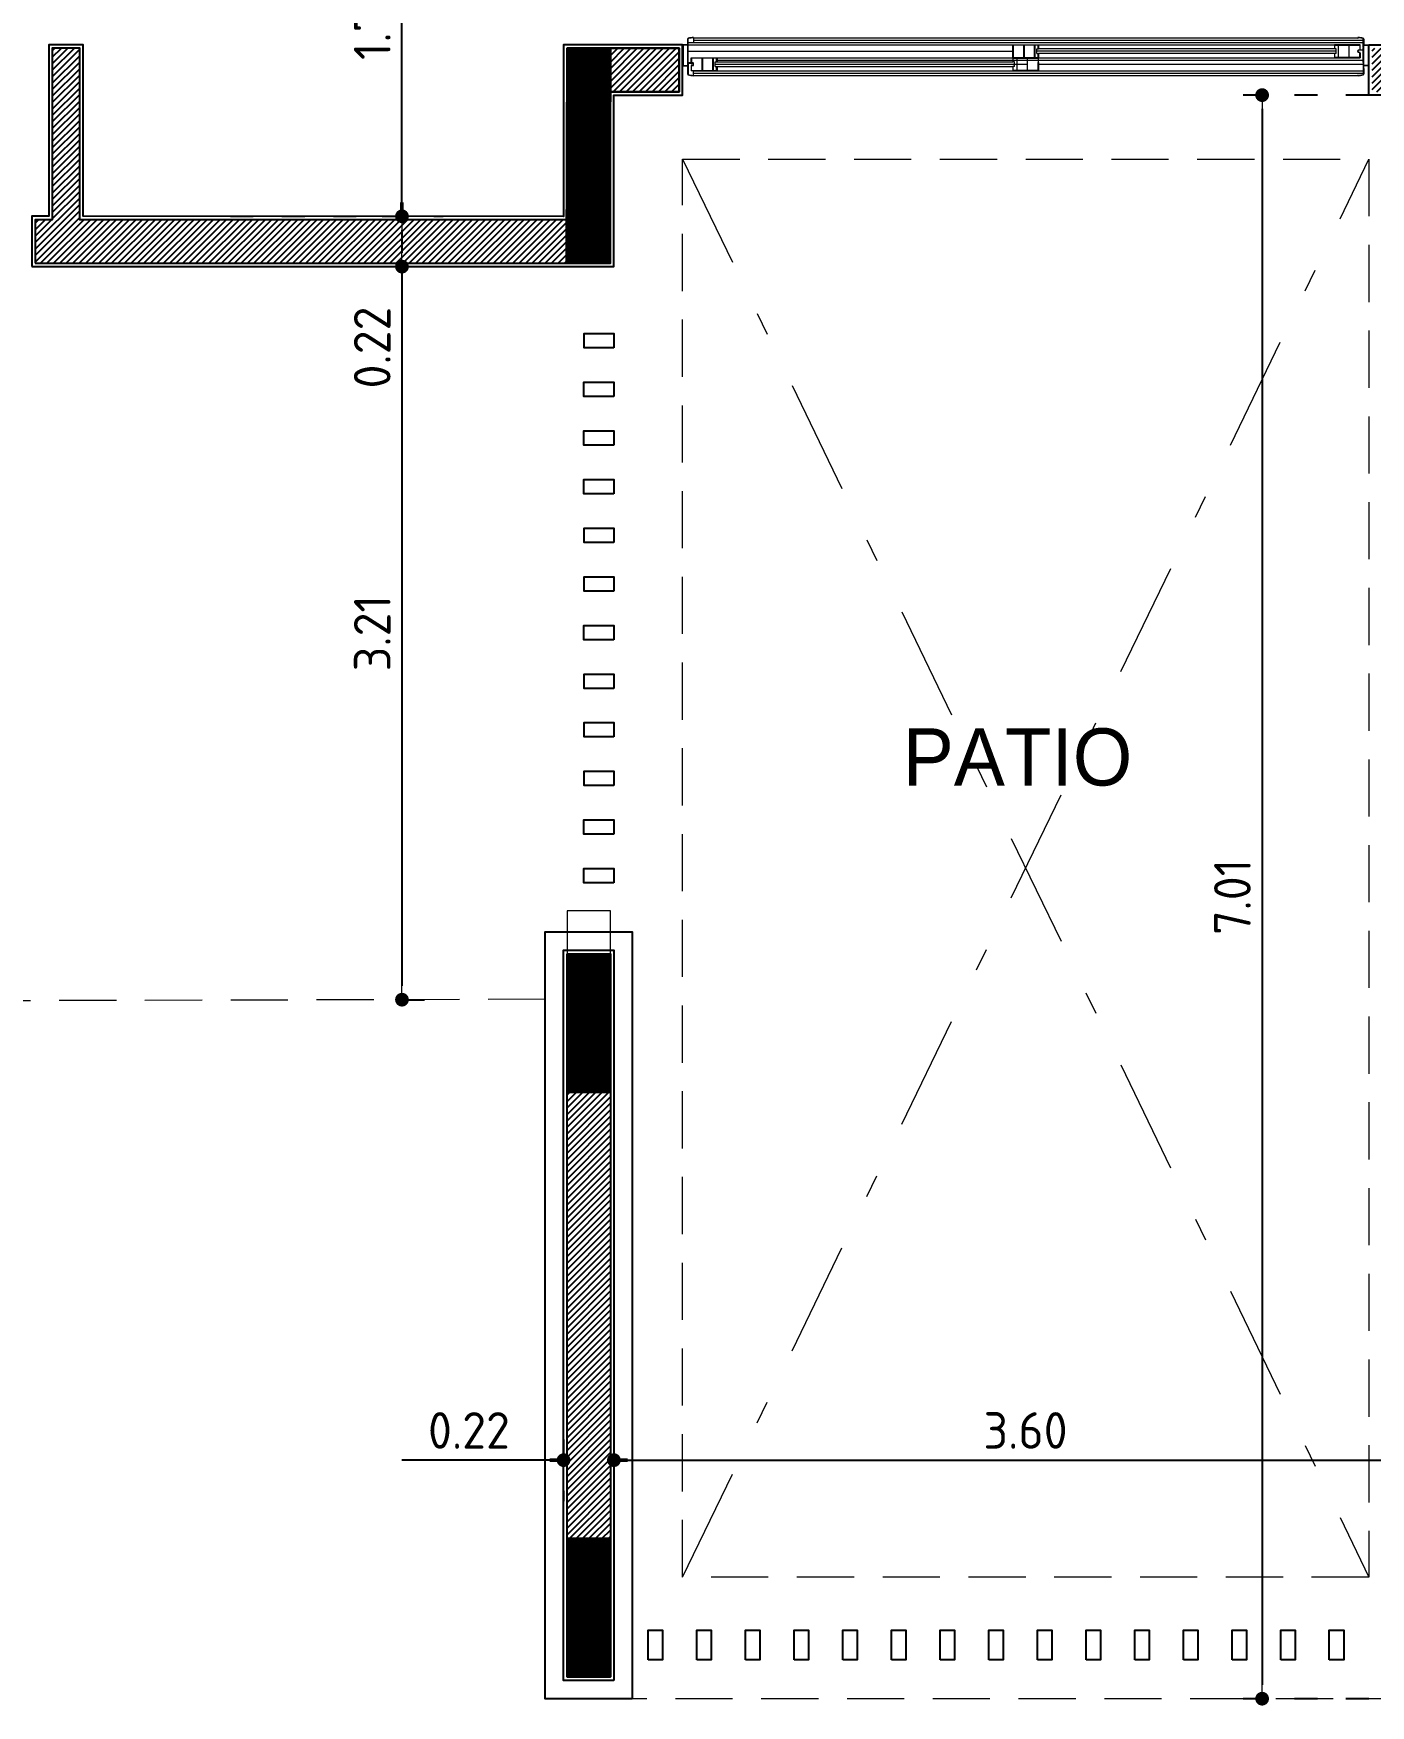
# Model space of a CAD drawing. Extents: x 233 to 569, y -241 to -74.
# Drawn here: x 244.18 to 250.02, y -185.55 to -178.23 of the extents above; entities that cross this region are included whole.
import ezdxf

# ---------------------------------------------------------------- set-up
doc = ezdxf.new("R2010")
doc.units = 0
doc.header["$MEASUREMENT"] = 0
for name, pattern in [('DASHDOT', [1, 0.5, -0.25, 0, -0.25]), ('DOT2', [0.125, 0, -0.125]), ('TRAZOS', [0.75, 0.5, -0.25])]:
    doc.linetypes.add(name, pattern=pattern)
doc.layers.get('0').update_dxf_attribs({"linetype": 'CONTINUOUS', "lineweight": 50})
doc.layers.get('DEFPOINTS').update_dxf_attribs({"linetype": 'CONTINUOUS'})
for name, color, linetype, lineweight in [('2D PA ESTRUCTURA COLUMNAS BORDES', 95, 'CONTINUOUS', 9), ('2D PB ABERTURAS VISTA', 1, 'CONTINUOUS', 9), ('AUXILIAR', 8, 'CONTINUOUS', 9), ('COTAS', 1, 'CONTINUOUS', 9), ('GRAFISMOS', 8, 'CONTINUOUS', 13), ('TEXTOGREEN', 3, 'CONTINUOUS', 40)]:
    doc.layers.add(name, color=color, linetype=linetype, lineweight=lineweight)
for name, color, linetype in [('2D PB MADERAS VERTICALES FACHADA', 135, 'CONTINUOUS'), ('2D PB MUROS MAMP. HATCH', 10, 'CONTINUOUS'), ('2D PB MUROS MAMPOSTERIAS', 1, 'CONTINUOUS'), ('2D PB MUROS REVOQUES', 7, 'CONTINUOUS'), ('2D PB REVESTIMIENTO MURETE PIEDRA', 5, 'CONTINUOUS'), ('2D PLATEA ESTRUCTURA COLUMNAS HATCH', 92, 'CONTINUOUS')]:
    doc.layers.add(name, color=color, linetype=linetype)
doc.styles.add('ARIAL', font='')
doc.styles.get("Standard").update_dxf_attribs({"font": 'bahnschrift.ttf'})
doc.styles.get('ARIAL').set_extended_font_data('DIN')
doc.dimstyles.new('PLANTA', dxfattribs={"dimscale": 0, "dimtxt": 0.16, "dimasz": 0.06, "dimexe": 0.18, "dimexo": 0, "dimgap": 0.05, "dimtad": 1, "dimzin": 0, "dimdsep": 46, "dimtxsty": 'ARIAL', "dimblk1": 'DOT', "dimblk2": 'DOT', "dimsah": 1, "dimcen": 0.09, "dimclrd": 1, "dimclre": 1, "dimclrt": 3, "dimadec": 0, "dimazin": 0, "dimtfac": 1, "dimtofl": 0, "dimtmove": 0, "dimatfit": 3, "dimldrblk": 'DOT', "dimfxl": 0.18, "dimtolj": 1, "dimtzin": 0, "dimarcsym": 0})
pattern_1 = [(45, (-132.286063, -53.149484), (-0.0141421356, 0.0141421356), [])]
pattern_2 = [(90, (234.9429016, -54.853924), (-0.00635, 2e-18), []), (180, (234.9429016, -54.853924), (-2e-18, -0.00635), [])]

# ---------------------------------------------------------------- blocks, each defined once
blk = doc.blocks.new('_DOT')
at = {"color": 0, "linetype": 'ByBlock'}
blk.add_line((-0.5, 0), (-1, 0), dxfattribs=at)
at = {"color": 0, "linetype": 'ByBlock', "const_width": 0.5}
blk.add_lwpolyline([(-0.25, 0, 1), (0.25, 0, 1)], format="xyb", close=True, dxfattribs=at)
blk = doc.blocks.new('*D184')
at = {"color": 1, "linetype": 'DOT2', "lineweight": -2, "transparency": 16777216}
for p, q in [((245.0382, -177.3339), (245.9681, -177.3339)), ((245.0382, -179.0339), (245.9681, -179.0339))]:
    blk.add_line(p, q, dxfattribs=at)
at = {"color": 1, "lineweight": -2, "transparency": 16777216}
blk.add_line((245.7881, -178.9739), (245.7881, -177.3939), dxfattribs=at)
at = {"layer": 'DEFPOINTS', "color": 0, "transparency": 16777216}
for p in [(245.0382, -177.3339), (245.7881, -177.3339), (245.0382, -179.0339)]:
    blk.add_point(p, dxfattribs=at)
at = {"color": 1, "lineweight": -2, "transparency": 16777216, "xscale": 0.06, "yscale": 0.06, "zscale": 0.06}
for p, rotation in [((245.7881, -177.3339), 90), ((245.7881, -179.0339), 270)]:
    blk.add_blockref('_DOT', p, dxfattribs=dict(at, rotation=rotation))
at = {"color": 3, "transparency": 16777216, "insert": (245.6581, -178.1839), "char_height": 0.16, "attachment_point": 5, "rotation": 90, "style": 'ARIAL'}
blk.add_mtext('\\A1;1.70', dxfattribs=at)
blk = doc.blocks.new('*D186')
at = {"color": 1, "linetype": 'DOT2', "lineweight": -2, "transparency": 16777216}
for p, q in [((246.7146, -184.4424), (246.7146, -184.6541)), ((250.3136, -184.4424), (250.3136, -184.654))]:
    blk.add_line(p, q, dxfattribs=at)
at = {"color": 1, "lineweight": -2, "transparency": 16777216}
blk.add_line((246.7746, -184.4741), (250.2536, -184.474), dxfattribs=at)
at = {"layer": 'DEFPOINTS', "color": 0, "transparency": 16777216}
for p in [(246.7146, -184.4424), (250.3136, -184.4424), (250.3136, -184.474)]:
    blk.add_point(p, dxfattribs=at)
at = {"color": 1, "lineweight": -2, "transparency": 16777216, "xscale": 0.06, "yscale": 0.06, "zscale": 0.06}
for p, rotation in [((246.7146, -184.4741), 180.000728400447), ((250.3136, -184.474), 0.000728400447002574)]:
    blk.add_blockref('_DOT', p, dxfattribs=dict(at, rotation=rotation))
at = {"color": 3, "transparency": 16777216, "insert": (248.5141, -184.3441), "char_height": 0.16, "attachment_point": 5, "rotation": 0.00073, "style": 'ARIAL'}
blk.add_mtext('\\A1;3.60', dxfattribs=at)
blk = doc.blocks.new('*D187')
at = {"color": 1, "linetype": 'DOT2', "lineweight": -2, "transparency": 16777216}
for p, q in [((246.4946, -184.3838), (246.4946, -184.6541)), ((246.7146, -184.3838), (246.7146, -184.6541))]:
    blk.add_line(p, q, dxfattribs=at)
at = {"color": 1, "lineweight": -2, "transparency": 16777216}
for p, q in [((246.4346, -184.4741), (245.787, -184.4741)), ((246.7746, -184.4741), (246.8346, -184.4741))]:
    blk.add_line(p, q, dxfattribs=at)
at = {"layer": 'DEFPOINTS', "color": 0, "transparency": 16777216}
for p in [(246.4946, -184.3838), (246.7146, -184.3838), (246.4946, -184.4741)]:
    blk.add_point(p, dxfattribs=at)
at = {"color": 1, "lineweight": -2, "transparency": 16777216, "xscale": 0.06, "yscale": 0.06, "zscale": 0.06}
for p, rotation in [((246.4946, -184.4741), 359.9999845338976), ((246.7146, -184.4741), 179.9999845338976)]:
    blk.add_blockref('_DOT', p, dxfattribs=dict(at, rotation=rotation))
at = {"color": 3, "transparency": 16777216, "insert": (246.0808, -184.3441), "char_height": 0.16, "attachment_point": 5, "rotation": 359.99998, "style": 'ARIAL'}
blk.add_mtext('\\A1;0.22', dxfattribs=at)
blk = doc.blocks.new('*D228')
at = {"layer": 'COTAS', "color": 1, "linetype": 'DOT2', "lineweight": -2, "transparency": 16777216}
for p, q in [((245.7872, -179.254), (245.9681, -179.254)), ((245.7872, -182.4601), (245.9681, -182.4601))]:
    blk.add_line(p, q, dxfattribs=at)
at = {"layer": 'COTAS', "color": 1, "lineweight": -2, "transparency": 16777216}
blk.add_line((245.7881, -179.314), (245.7881, -182.4001), dxfattribs=at)
at = {"layer": 'DEFPOINTS', "color": 0, "transparency": 16777216}
for p in [(245.7872, -179.254), (245.7872, -182.4601), (245.7881, -182.4601)]:
    blk.add_point(p, dxfattribs=at)
at = {"layer": 'COTAS', "color": 1, "lineweight": -2, "transparency": 16777216, "xscale": 0.06, "yscale": 0.06, "zscale": 0.06}
for p, rotation in [((245.7881, -179.254), 90), ((245.7881, -182.4601), 270)]:
    blk.add_blockref('_DOT', p, dxfattribs=dict(at, rotation=rotation))
at = {"layer": 'COTAS', "color": 3, "transparency": 16777216, "insert": (245.6581, -180.857), "char_height": 0.16, "attachment_point": 5, "rotation": 90, "style": 'ARIAL'}
blk.add_mtext('\\A1;3.21', dxfattribs=at)
blk = doc.blocks.new('*D229')
at = {"layer": 'COTAS', "color": 1, "linetype": 'DOT2', "lineweight": -2, "transparency": 16777216}
for p, q in [((245.7021, -179.0339), (245.9681, -179.0339)), ((245.7021, -179.254), (245.9681, -179.254))]:
    blk.add_line(p, q, dxfattribs=at)
at = {"layer": 'COTAS', "color": 1, "lineweight": -2, "transparency": 16777216}
for p, q in [((245.7881, -179.0939), (245.7881, -179.194)), ((245.7881, -179.254), (245.7881, -179.9016))]:
    blk.add_line(p, q, dxfattribs=at)
at = {"layer": 'DEFPOINTS', "color": 0, "transparency": 16777216}
for p in [(245.7021, -179.0339), (245.7021, -179.254), (245.7881, -179.254)]:
    blk.add_point(p, dxfattribs=at)
at = {"layer": 'COTAS', "color": 1, "lineweight": -2, "transparency": 16777216, "xscale": 0.06, "yscale": 0.06, "zscale": 0.06}
for p, rotation in [((245.7881, -179.0339), 90), ((245.7881, -179.254), 270)]:
    blk.add_blockref('_DOT', p, dxfattribs=dict(at, rotation=rotation))
at = {"layer": 'COTAS', "color": 3, "transparency": 16777216, "insert": (245.6581, -179.6078), "char_height": 0.16, "attachment_point": 5, "rotation": 90, "style": 'ARIAL'}
blk.add_mtext('\\A1;0.22', dxfattribs=at)
blk = doc.blocks.new('*D230')
at = {"layer": 'COTAS', "color": 1, "linetype": 'DOT2', "lineweight": -2, "transparency": 16777216}
for p, q in [((250.0146, -178.5038), (249.3682, -178.5038)), ((250.0146, -185.5174), (249.3682, -185.5174))]:
    blk.add_line(p, q, dxfattribs=at)
at = {"layer": 'COTAS', "color": 1, "lineweight": -2, "transparency": 16777216}
blk.add_line((249.5482, -178.5638), (249.5482, -185.4574), dxfattribs=at)
at = {"layer": 'DEFPOINTS', "color": 0, "transparency": 16777216}
for p in [(250.0146, -178.5038), (249.5482, -185.5174), (250.0146, -185.5174)]:
    blk.add_point(p, dxfattribs=at)
at = {"layer": 'COTAS', "color": 1, "lineweight": -2, "transparency": 16777216, "xscale": 0.06, "yscale": 0.06, "zscale": 0.06}
for p, rotation in [((249.5482, -178.5038), 90), ((249.5482, -185.5174), 270)]:
    blk.add_blockref('_DOT', p, dxfattribs=dict(at, rotation=rotation))
at = {"layer": 'COTAS', "color": 3, "transparency": 16777216, "insert": (249.4182, -182.0106), "char_height": 0.16, "attachment_point": 5, "rotation": 90, "style": 'ARIAL'}
blk.add_mtext('\\A1;7.01', dxfattribs=at)

msp = doc.modelspace()

# ---------------------------------------------------------------- hatches: boundary and pattern name
at = {"layer": '2D PB MUROS MAMP. HATCH'}
h = msp.add_hatch(dxfattribs=at)
h.set_pattern_fill('_USER', color=256, scale=0.02, angle=45, pattern_type=0)
h.set_pattern_definition(pattern_1)
h.paths.add_polyline_path([(246.5077, -179.0491), (244.3796, -179.0489), (244.3796, -178.2988), (244.2596, -178.2988), (244.2596, -179.0489), (244.1846, -179.0489), (244.1846, -179.239), (246.5072, -179.239)])
h = msp.add_hatch(dxfattribs=at)
h.set_pattern_fill('_USER', color=256, scale=0.02, angle=45, pattern_type=0)
h.set_pattern_definition(pattern_1)
h.paths.add_polyline_path([(250.3291, -178.4889), (250.3285, -178.2989), (250.0296, -178.2989), (250.0296, -178.4888)])
h.paths.add_polyline_path([(246.9996, -178.4889), (246.9996, -178.2989), (246.6997, -178.2989), (246.6992, -178.4889)])
h = msp.add_hatch(dxfattribs=at)
h.set_pattern_fill('_USER', color=256, scale=0.02, angle=45, pattern_type=0)
h.set_pattern_definition(pattern_1)
h.paths.add_polyline_path([(246.6996, -182.864), (246.5096, -182.864), (246.5096, -184.8174), (246.6996, -184.8174)])
at = {"layer": '2D PLATEA ESTRUCTURA COLUMNAS HATCH'}
h = msp.add_hatch(dxfattribs=at)
h.set_pattern_fill('NET', color=256, scale=0.002, angle=90)
h.set_pattern_definition(pattern_2)
h.paths.add_polyline_path([(246.6972, -179.239), (246.6997, -178.2989), (246.5096, -178.2989), (246.5072, -179.239)])
h = msp.add_hatch(dxfattribs=at)
h.set_pattern_fill('NET', color=256, scale=0.002, angle=90)
h.set_pattern_definition(pattern_2)
h.paths.add_polyline_path([(246.6996, -182.259), (246.5096, -182.259), (246.5096, -182.864), (246.6996, -182.864)])
h = msp.add_hatch(dxfattribs=at)
h.set_pattern_fill('NET', color=256, scale=0.002, angle=90)
h.set_pattern_definition([(90, (234.9429016, -57.4123305), (-0.00635, 2e-18), []), (180, (234.9429016, -57.4123305), (-2e-18, -0.00635), [])])
h.paths.add_polyline_path([(246.6996, -184.8174), (246.5096, -184.8174), (246.5096, -185.4224), (246.6996, -185.4224)])

# ---------------------------------------------------------------- linework, layer by layer
msp.add_line((246.4947, -178.4952), (246.4946, -178.4952))
at = {"layer": '2D PA ESTRUCTURA COLUMNAS BORDES'}
msp.add_line((246.5096, -178.3679), (246.5096, -178.3679), dxfattribs=at)
for points in [[(246.5096, -178.2989), (246.5096, -178.4889), (246.9996, -178.4889), (246.9996, -178.2989)], [(246.5107, -182.071), (246.5107, -182.449), (246.6996, -182.449), (246.6996, -182.071)]]:
    msp.add_lwpolyline(points, close=True, dxfattribs=at)
at = {"layer": '2D PB ABERTURAS VISTA', "color": 1}
for p, q in [((247.0361, -178.2839), (247.0146, -178.2839)), ((247.0146, -178.2839), (247.0146, -178.3763)), ((247.0146, -178.2839), (247.0146, -178.3763)), ((247.0361, -178.2839), (247.0146, -178.2839)), ((247.0367, -178.2859), (247.0167, -178.2859)), ((247.0167, -178.2859), (247.0167, -178.3743)), ((247.0167, -178.2859), (247.0167, -178.3743)), ((247.0367, -178.2859), (247.0167, -178.2859)), ((247.0356, -178.2839), (247.0361, -178.2839)), ((247.0356, -178.2839), (247.0361, -178.2839)), ((247.0372, -178.2581), (247.0372, -178.2828)), ((247.0372, -178.2828), (247.0372, -178.2581)), ((247.0372, -178.2828), (247.0372, -178.2581)), ((247.0372, -178.2581), (247.0372, -178.2828)), ((247.0372, -178.2828), (247.0372, -178.2656)), ((247.0372, -178.2828), (247.0372, -178.2656)), ((247.0372, -178.3737), (247.0372, -178.2864)), ((247.0372, -178.2919), (247.0372, -178.2864)), ((247.0372, -178.2919), (247.0372, -178.2864)), ((247.0372, -178.3737), (247.0372, -178.2864)), ((247.0392, -178.2958), (247.0392, -178.2576)), ((247.0392, -178.3617), (247.0392, -178.2576)), ((247.0392, -178.3617), (247.0392, -178.2576)), ((247.0392, -178.2958), (247.0392, -178.2576)), ((247.0392, -178.3617), (247.0392, -178.2987)), ((247.0392, -178.3617), (247.0392, -178.2987)), ((249.9901, -178.2958), (249.9901, -178.2576)), ((249.9901, -178.2958), (249.9901, -178.2576)), ((249.9901, -178.3617), (249.9901, -178.2987)), ((249.9901, -178.3617), (249.9901, -178.2987)), ((249.9901, -178.3617), (249.9901, -178.2987)), ((249.9901, -178.3617), (249.9901, -178.2987)), ((249.9921, -178.2581), (249.9921, -178.2828)), ((249.9921, -178.2828), (249.9921, -178.2581)), ((249.9921, -178.2828), (249.9921, -178.2581)), ((249.9921, -178.2581), (249.9921, -178.2828)), ((249.9921, -178.2828), (249.9921, -178.2656)), ((249.9921, -178.2828), (249.9921, -178.2656)), ((249.9921, -178.3737), (249.9921, -178.2864)), ((249.9921, -178.2919), (249.9921, -178.2864)), ((249.9921, -178.2919), (249.9921, -178.2864)), ((249.9921, -178.3737), (249.9921, -178.2864)), ((249.9926, -178.2859), (250.0126, -178.2859)), ((249.9926, -178.2859), (250.0126, -178.2859)), ((249.9936, -178.2839), (249.9931, -178.2839)), ((249.9931, -178.2839), (250.0146, -178.2839)), ((249.9931, -178.2839), (250.0146, -178.2839)), ((249.9936, -178.2839), (249.9931, -178.2839)), ((250.0126, -178.2859), (250.0126, -178.3743)), ((250.0126, -178.2859), (250.0126, -178.3743)), ((250.0146, -178.2839), (250.0146, -178.3763)), ((250.0146, -178.2839), (250.0146, -178.3763)), ((247.0392, -178.3656), (247.0392, -178.4134)), ((247.0392, -178.3656), (247.0392, -178.4134)), ((247.0609, -178.3627), (247.0402, -178.3627)), ((247.0609, -178.3627), (247.0402, -178.3627)), ((247.0402, -178.3645), (247.0605, -178.3645)), ((247.0402, -178.3645), (247.0605, -178.3645)), ((247.0604, -178.373), (247.053, -178.373)), ((247.0604, -178.373), (247.053, -178.373)), ((247.0612, -178.3686), (247.0604, -178.373)), ((247.0612, -178.3686), (247.0604, -178.373)), ((247.0605, -178.3645), (247.0612, -178.3686)), ((247.0605, -178.3645), (247.0612, -178.3686)), ((247.0628, -178.3686), (247.0619, -178.3635)), ((247.0628, -178.3686), (247.0619, -178.3635)), ((247.0619, -178.3737), (247.0628, -178.3686)), ((247.0619, -178.3737), (247.0628, -178.3686)), ((249.9665, -178.312), (249.9674, -178.3069)), ((249.9665, -178.312), (249.9674, -178.3069)), ((249.9674, -178.3171), (249.9665, -178.312)), ((249.9674, -178.3171), (249.9665, -178.312)), ((249.9688, -178.3079), (249.9681, -178.312)), ((249.9688, -178.3079), (249.9681, -178.312)), ((249.9681, -178.312), (249.9688, -178.3164)), ((249.9681, -178.312), (249.9688, -178.3164)), ((249.9684, -178.3061), (249.9901, -178.3061)), ((249.9684, -178.3061), (249.9901, -178.3061)), ((249.9762, -178.318), (249.9684, -178.318)), ((249.9762, -178.318), (249.9684, -178.318)), ((249.989, -178.3079), (249.9688, -178.3079)), ((249.989, -178.3079), (249.9688, -178.3079)), ((249.9688, -178.3164), (249.9762, -178.3164)), ((249.9688, -178.3164), (249.9762, -178.3164)), ((249.9767, -178.3169), (249.9767, -178.3175)), ((249.9767, -178.3169), (249.9767, -178.3175)), ((249.9901, -178.3617), (249.9901, -178.4134)), ((249.9901, -178.3617), (249.9901, -178.4134)), ((247.0146, -178.3763), (247.0361, -178.3763)), ((247.0146, -178.3763), (247.0361, -178.3763)), ((247.0167, -178.3743), (247.0367, -178.3743)), ((247.0167, -178.3743), (247.0367, -178.3743)), ((247.0356, -178.3763), (247.0361, -178.3763)), ((247.0356, -178.3763), (247.0361, -178.3763)), ((247.0372, -178.4128), (247.0372, -178.3773)), ((247.0372, -178.4128), (247.0372, -178.3773)), ((247.0372, -178.3881), (247.0372, -178.4128)), ((247.0372, -178.3881), (247.0372, -178.4128)), ((247.0525, -178.3735), (247.0525, -178.3741)), ((247.0525, -178.3735), (247.0525, -178.3741)), ((247.053, -178.3746), (247.0609, -178.3746)), ((247.053, -178.3746), (247.0609, -178.3746)), ((249.9921, -178.4128), (249.9921, -178.3773)), ((249.9921, -178.4128), (249.9921, -178.3773)), ((249.9921, -178.3881), (249.9921, -178.4128)), ((249.9921, -178.3881), (249.9921, -178.4128)), ((250.0126, -178.3743), (249.9926, -178.3743)), ((250.0126, -178.3743), (249.9926, -178.3743)), ((249.9936, -178.3763), (249.9931, -178.3763)), ((250.0146, -178.3763), (249.9931, -178.3763)), ((250.0146, -178.3763), (249.9931, -178.3763)), ((249.9936, -178.3763), (249.9931, -178.3763))]:
    msp.add_line(p, q, dxfattribs=at)
at = {"layer": '2D PB ABERTURAS VISTA', "color": 251}
for p, q in [((247.0392, -178.2741), (249.9901, -178.2741)), ((247.0392, -178.2741), (249.9901, -178.2741)), ((247.0392, -178.2839), (249.8641, -178.2839)), ((247.0392, -178.2839), (249.8641, -178.2839)), ((247.0627, -178.2527), (249.9666, -178.2527)), ((247.0627, -178.2527), (249.9666, -178.2527)), ((247.0628, -178.2531), (247.0628, -178.2736)), ((247.0628, -178.2531), (247.0628, -178.2736)), ((247.0628, -178.2638), (249.9901, -178.2638)), ((247.0628, -178.2638), (249.9901, -178.2638)), ((247.0392, -178.312), (248.4583, -178.312)), ((247.0392, -178.312), (248.4583, -178.312)), ((247.1652, -178.3407), (249.8641, -178.3407)), ((247.1652, -178.3407), (249.8641, -178.3407)), ((247.1652, -178.3507), (248.5694, -178.3507)), ((247.1652, -178.3507), (248.5694, -178.3507)), ((248.371, -178.3686), (248.5225, -178.3686)), ((248.371, -178.3686), (248.5225, -178.3686)), ((248.571, -178.3507), (249.9901, -178.3507)), ((248.571, -178.3507), (249.9901, -178.3507)), ((248.571, -178.3686), (249.9901, -178.3686)), ((248.571, -178.3686), (249.9901, -178.3686)), ((247.0627, -178.4182), (249.9666, -178.4182)), ((247.0627, -178.4182), (249.9666, -178.4182)), ((247.0628, -178.4178), (247.0628, -178.3973)), ((247.0628, -178.4178), (247.0628, -178.3973)), ((247.0628, -178.3975), (248.5146, -178.3975)), ((247.0628, -178.3975), (248.5146, -178.3975)), ((247.0628, -178.4075), (249.9901, -178.4075)), ((247.0628, -178.4075), (249.9901, -178.4075)), ((248.5146, -178.3975), (249.9901, -178.3975)), ((248.5146, -178.3975), (249.9901, -178.3975))]:
    msp.add_line(p, q, dxfattribs=at)
at = {"layer": '2D PB ABERTURAS VISTA'}
for p, q in [((248.4583, -178.3407), (248.4583, -178.2839)), ((248.4583, -178.2839), (248.571, -178.2839)), ((248.4583, -178.2839), (248.571, -178.2839)), ((248.4583, -178.3407), (248.4583, -178.2839)), ((248.5057, -178.2854), (248.4598, -178.2854)), ((248.4598, -178.2854), (248.4598, -178.3392)), ((248.4598, -178.2854), (248.4598, -178.3392)), ((248.5057, -178.2854), (248.4598, -178.2854)), ((248.5068, -178.3381), (248.5068, -178.2864)), ((248.5068, -178.3381), (248.5068, -178.2864)), ((248.5083, -178.2864), (248.5083, -178.3381)), ((248.5083, -178.2864), (248.5083, -178.3381)), ((248.5515, -178.2854), (248.5093, -178.2854)), ((248.5515, -178.2854), (248.5093, -178.2854)), ((248.5525, -178.3381), (248.5525, -178.2864)), ((248.5525, -178.3381), (248.5525, -178.2864)), ((248.5541, -178.2864), (248.5541, -178.3381)), ((248.5541, -178.2864), (248.5541, -178.3381)), ((248.5684, -178.2854), (248.5551, -178.2854)), ((248.5684, -178.2854), (248.5551, -178.2854)), ((248.5694, -178.3019), (248.5694, -178.2864)), ((248.5694, -178.3019), (248.5694, -178.2864)), ((248.571, -178.2839), (248.571, -178.3019)), ((248.571, -178.2839), (248.571, -178.3019)), ((249.9767, -178.2839), (249.8641, -178.2839)), ((249.8641, -178.2839), (249.8641, -178.3019)), ((249.8641, -178.2839), (249.8641, -178.3019)), ((249.9767, -178.2839), (249.8641, -178.2839)), ((249.8656, -178.3019), (249.8656, -178.2864)), ((249.8656, -178.3019), (249.8656, -178.2864)), ((249.8667, -178.2854), (249.88, -178.2854)), ((249.8667, -178.2854), (249.88, -178.2854)), ((249.881, -178.2864), (249.881, -178.3381)), ((249.881, -178.2864), (249.881, -178.3381)), ((249.8825, -178.3381), (249.8825, -178.2864)), ((249.8825, -178.3381), (249.8825, -178.2864)), ((249.8835, -178.2854), (249.9257, -178.2854)), ((249.8835, -178.2854), (249.9257, -178.2854)), ((249.9268, -178.2864), (249.9268, -178.3381)), ((249.9268, -178.2864), (249.9268, -178.3381)), ((249.9283, -178.3381), (249.9283, -178.2864)), ((249.9283, -178.3381), (249.9283, -178.2864)), ((249.9293, -178.2854), (249.9752, -178.2854)), ((249.9293, -178.2854), (249.9752, -178.2854)), ((249.9752, -178.2854), (249.9752, -178.3042)), ((249.9752, -178.2854), (249.9752, -178.3042)), ((249.9767, -178.3042), (249.9767, -178.2839)), ((249.9767, -178.3042), (249.9767, -178.2839)), ((247.0525, -178.3405), (247.1652, -178.3405)), ((247.0525, -178.3608), (247.0525, -178.3405)), ((247.0525, -178.3608), (247.0525, -178.3405)), ((247.0525, -178.3405), (247.1652, -178.3405)), ((247.0525, -178.3608), (247.0541, -178.3608)), ((247.0525, -178.3608), (247.0541, -178.3608)), ((247.0541, -178.342), (247.0541, -178.3608)), ((247.0999, -178.342), (247.0541, -178.342)), ((247.0999, -178.342), (247.0541, -178.342)), ((247.0541, -178.342), (247.0541, -178.3608)), ((247.101, -178.3947), (247.101, -178.343)), ((247.101, -178.3947), (247.101, -178.343)), ((247.1025, -178.343), (247.1025, -178.3947)), ((247.1025, -178.343), (247.1025, -178.3947)), ((247.1457, -178.342), (247.1035, -178.342)), ((247.1457, -178.342), (247.1035, -178.342)), ((247.1467, -178.3947), (247.1467, -178.343)), ((247.1467, -178.3947), (247.1467, -178.343)), ((247.1483, -178.343), (247.1483, -178.3947)), ((247.1483, -178.343), (247.1483, -178.3947)), ((247.1626, -178.342), (247.1493, -178.342)), ((247.1626, -178.342), (247.1493, -178.342)), ((247.1573, -178.3585), (247.1652, -178.3585)), ((247.1573, -178.3787), (247.1573, -178.3585)), ((247.1573, -178.3787), (247.1573, -178.3585)), ((247.1573, -178.3585), (247.1652, -178.3585)), ((247.1573, -178.3686), (248.4662, -178.3686)), ((247.1573, -178.3686), (248.4662, -178.3686)), ((247.1636, -178.3585), (247.1636, -178.343)), ((247.1636, -178.3585), (247.1636, -178.343)), ((247.1652, -178.3405), (247.1652, -178.3585)), ((247.1652, -178.3405), (247.1652, -178.3585)), ((247.1652, -178.3585), (248.4583, -178.3585)), ((247.1652, -178.3585), (248.4583, -178.3585)), ((248.4598, -178.3019), (248.4583, -178.3019)), ((248.4598, -178.3019), (248.4583, -178.3019)), ((248.4598, -178.312), (248.4583, -178.312)), ((248.4598, -178.312), (248.4583, -178.312)), ((248.4598, -178.3222), (248.4583, -178.3222)), ((248.4598, -178.3222), (248.4583, -178.3222)), ((248.4583, -178.3405), (248.4583, -178.3585)), ((248.571, -178.3405), (248.4583, -178.3405)), ((248.571, -178.3405), (248.4583, -178.3405)), ((248.4583, -178.3405), (248.4583, -178.3585)), ((248.571, -178.3407), (248.4583, -178.3407)), ((248.571, -178.3407), (248.4583, -178.3407)), ((248.4662, -178.3585), (248.4583, -178.3585)), ((248.4662, -178.3585), (248.4583, -178.3585)), ((248.4598, -178.3392), (248.5057, -178.3392)), ((248.4598, -178.3392), (248.5057, -178.3392)), ((248.4598, -178.3585), (248.4598, -178.343)), ((248.4598, -178.3585), (248.4598, -178.343)), ((248.4609, -178.342), (248.4742, -178.342)), ((248.4609, -178.342), (248.4742, -178.342)), ((248.4662, -178.3787), (248.4662, -178.3585)), ((248.4662, -178.3787), (248.4662, -178.3585)), ((248.4752, -178.343), (248.4752, -178.3947)), ((248.4752, -178.343), (248.4752, -178.3947)), ((248.4767, -178.3947), (248.4767, -178.343)), ((248.4767, -178.3947), (248.4767, -178.343)), ((248.4778, -178.342), (248.52, -178.342)), ((248.4778, -178.342), (248.52, -178.342)), ((248.5093, -178.3392), (248.5515, -178.3392)), ((248.5093, -178.3392), (248.5515, -178.3392)), ((248.521, -178.343), (248.521, -178.3947)), ((248.521, -178.343), (248.521, -178.3947)), ((248.5225, -178.3947), (248.5225, -178.343)), ((248.5225, -178.3947), (248.5225, -178.343)), ((248.5235, -178.342), (248.5694, -178.342)), ((248.5235, -178.342), (248.5694, -178.342)), ((248.5551, -178.3392), (248.5684, -178.3392)), ((248.5551, -178.3392), (248.5684, -178.3392)), ((248.5631, -178.3222), (248.5631, -178.3019)), ((248.5631, -178.3019), (248.571, -178.3019)), ((248.5631, -178.3019), (248.571, -178.3019)), ((248.5631, -178.3222), (248.5631, -178.3019)), ((249.872, -178.312), (248.5631, -178.312)), ((249.872, -178.312), (248.5631, -178.312)), ((248.5631, -178.3222), (248.571, -178.3222)), ((248.5631, -178.3222), (248.571, -178.3222)), ((248.5694, -178.3381), (248.5694, -178.3222)), ((248.5694, -178.3381), (248.5694, -178.3222)), ((248.5694, -178.342), (248.5694, -178.3608)), ((248.5694, -178.342), (248.5694, -178.3608)), ((248.5694, -178.3958), (248.5694, -178.3608)), ((248.5694, -178.3958), (248.5694, -178.3608)), ((249.8641, -178.3019), (248.571, -178.3019)), ((249.8641, -178.3019), (248.571, -178.3019)), ((248.571, -178.3222), (248.571, -178.3407)), ((249.8641, -178.3222), (248.571, -178.3222)), ((249.8641, -178.3222), (248.571, -178.3222)), ((248.571, -178.3222), (248.571, -178.3407)), ((248.571, -178.3608), (248.571, -178.3405)), ((248.571, -178.3608), (248.571, -178.3405)), ((248.571, -178.3608), (248.571, -178.3973)), ((248.571, -178.3608), (248.571, -178.3973)), ((249.872, -178.3019), (249.8641, -178.3019)), ((249.872, -178.3019), (249.8641, -178.3019)), ((249.8641, -178.3222), (249.8641, -178.3407)), ((249.872, -178.3222), (249.8641, -178.3222)), ((249.872, -178.3222), (249.8641, -178.3222)), ((249.8641, -178.3222), (249.8641, -178.3407)), ((249.8641, -178.3407), (249.9767, -178.3407)), ((249.8641, -178.3407), (249.9767, -178.3407)), ((249.8656, -178.3381), (249.8656, -178.3222)), ((249.8656, -178.3381), (249.8656, -178.3222)), ((249.88, -178.3392), (249.8667, -178.3392)), ((249.88, -178.3392), (249.8667, -178.3392)), ((249.872, -178.3222), (249.872, -178.3019)), ((249.872, -178.3222), (249.872, -178.3019)), ((249.9257, -178.3392), (249.8835, -178.3392)), ((249.9257, -178.3392), (249.8835, -178.3392)), ((249.9752, -178.3392), (249.9293, -178.3392)), ((249.9752, -178.3392), (249.9293, -178.3392)), ((249.9767, -178.3042), (249.9752, -178.3042)), ((249.9767, -178.3042), (249.9752, -178.3042)), ((249.9767, -178.3203), (249.9752, -178.3203)), ((249.9752, -178.3392), (249.9752, -178.3203)), ((249.9752, -178.3392), (249.9752, -178.3203)), ((249.9767, -178.3203), (249.9752, -178.3203)), ((249.9767, -178.3203), (249.9767, -178.3407)), ((249.9767, -178.3203), (249.9767, -178.3407)), ((247.0525, -178.3769), (247.0541, -178.3769)), ((247.0525, -178.3769), (247.0525, -178.3973)), ((247.0525, -178.3769), (247.0525, -178.3973)), ((247.0525, -178.3769), (247.0541, -178.3769)), ((247.1652, -178.3973), (247.0525, -178.3973)), ((247.1652, -178.3973), (247.0525, -178.3973)), ((247.0541, -178.3958), (247.0541, -178.3769)), ((247.0541, -178.3958), (247.0541, -178.3769)), ((247.0541, -178.3958), (247.0999, -178.3958)), ((247.0541, -178.3958), (247.0999, -178.3958)), ((247.1035, -178.3958), (247.1457, -178.3958)), ((247.1035, -178.3958), (247.1457, -178.3958)), ((247.1493, -178.3958), (247.1626, -178.3958)), ((247.1493, -178.3958), (247.1626, -178.3958)), ((247.1573, -178.3787), (247.1652, -178.3787)), ((247.1573, -178.3787), (247.1652, -178.3787)), ((247.1636, -178.3947), (247.1636, -178.3787)), ((247.1636, -178.3947), (247.1636, -178.3787)), ((247.1652, -178.3787), (247.1652, -178.3973)), ((247.1652, -178.3787), (248.4583, -178.3787)), ((247.1652, -178.3787), (248.4583, -178.3787)), ((247.1652, -178.3787), (247.1652, -178.3973)), ((248.4583, -178.3787), (248.4583, -178.3973)), ((248.4662, -178.3787), (248.4583, -178.3787)), ((248.4662, -178.3787), (248.4583, -178.3787)), ((248.4583, -178.3787), (248.4583, -178.3973)), ((248.4583, -178.3973), (248.571, -178.3973)), ((248.4583, -178.3973), (248.571, -178.3973)), ((248.4598, -178.3947), (248.4598, -178.3787)), ((248.4598, -178.3947), (248.4598, -178.3787)), ((248.4742, -178.3958), (248.4609, -178.3958)), ((248.4742, -178.3958), (248.4609, -178.3958)), ((248.52, -178.3958), (248.4778, -178.3958)), ((248.52, -178.3958), (248.4778, -178.3958)), ((248.5694, -178.3958), (248.5235, -178.3958)), ((248.5694, -178.3958), (248.5235, -178.3958))]:
    msp.add_line(p, q, dxfattribs=at)
at = {"layer": '2D PB ABERTURAS VISTA', "color": 1}
for centre, radius, start, end in [((247.0361, -178.2828), 0.00102, 270, 0), ((247.0361, -178.2828), 0.00102, 270, 0), ((247.0367, -178.2864), 0.000512, 0, 90), ((247.0367, -178.2864), 0.000512, 0, 90), ((247.0402, -178.2581), 0.00307, 106.12762, 180), ((247.0402, -178.2581), 0.00307, 106.12762, 180), ((247.0402, -178.2576), 0.00102, 106.01339, 180), ((247.0402, -178.2576), 0.00102, 106.01339, 180), ((247.0607, -178.3289), 0.0768, 89.22571, 106.12762), ((247.0607, -178.3289), 0.0768, 89.22571, 106.12762), ((247.0607, -178.3289), 0.0753, 89.89853, 106.01339), ((247.0607, -178.3289), 0.0753, 89.89853, 106.01339), ((247.0617, -178.2531), 0.00102, 209.56155, 89.22571), ((247.0617, -178.2531), 0.00102, 209.56155, 89.22571), ((249.9675, -178.2531), 0.00102, 90.77429, 330.43845), ((249.9675, -178.2531), 0.00102, 90.77429, 330.43845), ((249.9686, -178.3289), 0.0768, 73.87238, 90.77429), ((249.9686, -178.3289), 0.0768, 73.87238, 90.77429), ((249.9686, -178.3289), 0.0753, 73.98661, 90.10147), ((249.9686, -178.3289), 0.0753, 73.98661, 90.10147), ((249.989, -178.2987), 0.00102, 360, 90), ((249.989, -178.2987), 0.00102, 360, 90), ((249.989, -178.2576), 0.00102, 0, 73.98661), ((249.989, -178.2576), 0.00102, 0, 73.98661), ((249.989, -178.2581), 0.00307, 0, 73.87238), ((249.989, -178.2581), 0.00307, 0, 73.87238), ((249.9931, -178.2828), 0.00102, 180, 270), ((249.9931, -178.2828), 0.00102, 180, 270), ((249.9926, -178.2864), 0.000512, 90, 180), ((249.9926, -178.2864), 0.000512, 90, 180), ((247.0402, -178.3617), 0.00102, 180, 270), ((247.0402, -178.3617), 0.00102, 180, 270), ((247.0402, -178.3656), 0.00102, 90, 180), ((247.0402, -178.3656), 0.00102, 90, 180), ((247.053, -178.3735), 0.000512, 90, 180), ((247.053, -178.3735), 0.000512, 90, 180), ((247.0609, -178.3637), 0.00102, 10, 90), ((247.0609, -178.3637), 0.00102, 10, 90), ((249.9684, -178.3071), 0.00102, 90, 170), ((249.9684, -178.3071), 0.00102, 90, 170), ((249.9684, -178.3169), 0.00102, 190, 270), ((249.9684, -178.3169), 0.00102, 190, 270), ((249.9762, -178.3169), 0.000512, 0, 90), ((249.9762, -178.3169), 0.000512, 0, 90), ((249.9762, -178.3175), 0.000512, 270, 0), ((249.9762, -178.3175), 0.000512, 270, 0), ((247.0361, -178.3773), 0.00102, 0, 90), ((247.0361, -178.3773), 0.00102, 0, 90), ((247.0367, -178.3737), 0.000512, 270, 0), ((247.0367, -178.3737), 0.000512, 270, 0), ((247.0402, -178.4128), 0.00307, 180, 253.87238), ((247.0402, -178.4128), 0.00307, 180, 253.87238), ((247.0402, -178.4134), 0.00102, 180, 253.98661), ((247.0402, -178.4134), 0.00102, 180, 253.98661), ((247.0607, -178.342), 0.0768, 253.87238, 270.77429), ((247.0607, -178.342), 0.0768, 253.87238, 270.77429), ((247.0607, -178.342), 0.0753, 253.98661, 270.10147), ((247.0607, -178.342), 0.0753, 253.98661, 270.10147), ((247.053, -178.3741), 0.000512, 180, 270), ((247.053, -178.3741), 0.000512, 180, 270), ((247.0609, -178.3735), 0.00102, 270, 350), ((247.0609, -178.3735), 0.00102, 270, 350), ((247.0617, -178.4178), 0.00102, 270.77429, 150.43845), ((247.0617, -178.4178), 0.00102, 270.77429, 150.43845), ((249.9675, -178.4178), 0.00102, 29.56155, 269.22571), ((249.9675, -178.4178), 0.00102, 29.56155, 269.22571), ((249.9686, -178.342), 0.0768, 269.22571, 286.12762), ((249.9686, -178.342), 0.0768, 269.22571, 286.12762), ((249.9686, -178.342), 0.0753, 269.89853, 286.01339), ((249.9686, -178.342), 0.0753, 269.89853, 286.01339), ((249.989, -178.4134), 0.00102, 286.01339, 0), ((249.989, -178.4134), 0.00102, 286.01339, 0), ((249.989, -178.4128), 0.00307, 286.12762, 0), ((249.989, -178.4128), 0.00307, 286.12762, 0), ((249.9926, -178.3737), 0.000512, 180, 270), ((249.9926, -178.3737), 0.000512, 180, 270), ((249.9931, -178.3773), 0.00102, 90, 180), ((249.9931, -178.3773), 0.00102, 90, 180)]:
    msp.add_arc(centre, radius, start, end, dxfattribs=at)
at = {"layer": '2D PB ABERTURAS VISTA'}
for centre, start, end in [((248.5057, -178.2864), 0, 90), ((248.5057, -178.2864), 0, 90), ((248.5093, -178.2864), 90, 180), ((248.5093, -178.2864), 90, 180), ((248.5515, -178.2864), 0, 90), ((248.5515, -178.2864), 0, 90), ((248.5551, -178.2864), 90, 180), ((248.5551, -178.2864), 90, 180), ((248.5684, -178.2864), 0, 90), ((248.5684, -178.2864), 0, 90), ((249.8667, -178.2864), 90, 180), ((249.8667, -178.2864), 90, 180), ((249.88, -178.2864), 360, 90), ((249.88, -178.2864), 360, 90), ((249.8835, -178.2864), 90, 180), ((249.8835, -178.2864), 90, 180), ((249.9257, -178.2864), 0, 90), ((249.9257, -178.2864), 0, 90), ((249.9293, -178.2864), 90, 180), ((249.9293, -178.2864), 90, 180), ((247.0999, -178.343), 0, 90), ((247.0999, -178.343), 0, 90), ((247.1035, -178.343), 90, 180), ((247.1035, -178.343), 90, 180), ((247.1457, -178.343), 0, 90), ((247.1457, -178.343), 0, 90), ((247.1493, -178.343), 90, 180), ((247.1493, -178.343), 90, 180), ((247.1626, -178.343), 0, 90), ((247.1626, -178.343), 0, 90), ((248.4609, -178.343), 90, 180), ((248.4609, -178.343), 90, 180), ((248.4742, -178.343), 360, 90), ((248.4742, -178.343), 360, 90), ((248.4778, -178.343), 90, 180), ((248.4778, -178.343), 90, 180), ((248.5057, -178.3381), 270, 0), ((248.5057, -178.3381), 270, 0), ((248.5093, -178.3381), 180, 270), ((248.5093, -178.3381), 180, 270), ((248.52, -178.343), 0, 90), ((248.52, -178.343), 0, 90), ((248.5235, -178.343), 90, 180), ((248.5235, -178.343), 90, 180), ((248.5515, -178.3381), 270, 0), ((248.5515, -178.3381), 270, 0), ((248.5551, -178.3381), 180, 270), ((248.5551, -178.3381), 180, 270), ((248.5684, -178.3381), 270, 0), ((248.5684, -178.3381), 270, 0), ((249.8667, -178.3381), 180, 270), ((249.8667, -178.3381), 180, 270), ((249.88, -178.3381), 270, 0), ((249.88, -178.3381), 270, 0), ((249.8835, -178.3381), 180, 270), ((249.8835, -178.3381), 180, 270), ((249.9257, -178.3381), 270, 360), ((249.9257, -178.3381), 270, 360), ((249.9293, -178.3381), 180, 270), ((249.9293, -178.3381), 180, 270), ((247.0999, -178.3947), 270, 0), ((247.0999, -178.3947), 270, 0), ((247.1035, -178.3947), 180, 270), ((247.1035, -178.3947), 180, 270), ((247.1457, -178.3947), 270, 0), ((247.1457, -178.3947), 270, 0), ((247.1493, -178.3947), 180, 270), ((247.1493, -178.3947), 180, 270), ((247.1626, -178.3947), 270, 0), ((247.1626, -178.3947), 270, 0), ((248.4609, -178.3947), 180, 270), ((248.4609, -178.3947), 180, 270), ((248.4742, -178.3947), 270, 0), ((248.4742, -178.3947), 270, 0), ((248.4778, -178.3947), 180, 270), ((248.4778, -178.3947), 180, 270), ((248.52, -178.3947), 270, 360), ((248.52, -178.3947), 270, 360), ((248.5235, -178.3947), 180, 270), ((248.5235, -178.3947), 180, 270)]:
    msp.add_arc(centre, 0.00102, start, end, dxfattribs=at)
at = {"layer": '2D PB MADERAS VERTICALES FACHADA'}
for points in [[(246.7146, -179.6098), (246.5841, -179.6098), (246.5841, -179.5471), (246.7146, -179.5471)], [(246.7137, -179.8225), (246.5832, -179.8225), (246.5832, -179.7598), (246.7137, -179.7598)], [(246.7137, -180.0351), (246.5832, -180.0351), (246.5832, -179.9725), (246.7137, -179.9725)], [(246.7142, -180.2478), (246.5837, -180.2478), (246.5837, -180.1851), (246.7142, -180.1851)], [(246.7146, -180.4605), (246.5841, -180.4605), (246.5841, -180.3978), (246.7146, -180.3978)], [(246.7146, -180.6731), (246.5841, -180.6731), (246.5841, -180.6105), (246.7146, -180.6105)], [(246.7142, -180.8858), (246.5837, -180.8858), (246.5837, -180.8231), (246.7142, -180.8231)], [(246.7146, -181.0985), (246.5841, -181.0985), (246.5841, -181.0358), (246.7146, -181.0358)], [(246.7146, -181.3111), (246.5841, -181.3111), (246.5841, -181.2485), (246.7146, -181.2485)], [(246.7146, -181.5238), (246.5841, -181.5238), (246.5841, -181.4611), (246.7146, -181.4611)], [(246.7137, -181.7365), (246.5832, -181.7365), (246.5832, -181.6738), (246.7137, -181.6738)], [(246.7142, -181.9491), (246.5837, -181.9491), (246.5837, -181.8865), (246.7142, -181.8865)], [(246.8646, -185.3479), (246.8646, -185.2174), (246.9273, -185.2174), (246.9273, -185.3479)], [(247.0773, -185.3475), (247.0773, -185.217), (247.14, -185.217), (247.14, -185.3475)], [(247.29, -185.3479), (247.29, -185.2174), (247.3526, -185.2174), (247.3526, -185.3479)], [(247.5026, -185.3475), (247.5026, -185.217), (247.5653, -185.217), (247.5653, -185.3475)], [(247.7153, -185.3479), (247.7153, -185.2174), (247.778, -185.2174), (247.778, -185.3479)], [(247.928, -185.3475), (247.928, -185.217), (247.9906, -185.217), (247.9906, -185.3475)], [(248.1406, -185.3479), (248.1406, -185.2174), (248.2033, -185.2174), (248.2033, -185.3479)], [(248.3533, -185.3479), (248.3533, -185.2174), (248.416, -185.2174), (248.416, -185.3479)], [(248.566, -185.3479), (248.566, -185.2174), (248.6286, -185.2174), (248.6286, -185.3479)], [(248.7786, -185.3479), (248.7786, -185.2174), (248.8413, -185.2174), (248.8413, -185.3479)], [(248.9913, -185.3479), (248.9913, -185.2174), (249.054, -185.2174), (249.054, -185.3479)], [(249.204, -185.3479), (249.204, -185.2174), (249.2667, -185.2174), (249.2667, -185.3479)], [(249.4167, -185.3479), (249.4167, -185.2174), (249.4793, -185.2174), (249.4793, -185.3479)], [(249.6293, -185.3479), (249.6293, -185.2174), (249.692, -185.2174), (249.692, -185.3479)], [(249.842, -185.3479), (249.842, -185.2174), (249.9047, -185.2174), (249.9047, -185.3479)]]:
    msp.add_lwpolyline(points, close=True, dxfattribs=at)
at = {"layer": '2D PB MUROS MAMPOSTERIAS'}
for points in [[(244.1846, -179.239), (246.6996, -179.239), (246.6996, -178.4889), (246.9996, -178.4889), (246.9996, -178.2989), (246.7116, -178.2989), (246.7116, -178.2989), (246.5096, -178.2989), (246.5096, -179.0491), (244.3796, -179.0489), (244.3796, -178.2988), (244.2596, -178.2988), (244.2596, -179.0489), (244.1846, -179.0489)], [(246.9996, -178.4889), (246.6994, -178.4894), (246.6994, -178.2994), (246.9996, -178.2989)], [(246.6996, -184.8174), (246.5096, -184.8174), (246.5096, -182.864), (246.6996, -182.864)]]:
    msp.add_lwpolyline(points, close=True, dxfattribs=at)
at = {"layer": '2D PB MUROS REVOQUES'}
msp.add_line((247.0146, -178.2839), (246.7146, -178.2839), dxfattribs=at)
for points in [[(244.1696, -179.254), (246.7146, -179.254), (246.7146, -178.5039), (247.0146, -178.5039), (247.0146, -178.2839), (246.7146, -178.2839), (246.7146, -178.2839), (246.4946, -178.2839), (246.4946, -179.0341), (244.3946, -179.0339), (244.3946, -178.2838), (244.2446, -178.2838), (244.2446, -179.0339), (244.1696, -179.0338)], [(250.0146, -178.2839), (250.5335, -178.2839), (250.5336, -180.802), (250.3146, -180.802), (250.3146, -178.5039), (250.0146, -178.5038)], [(246.7146, -185.4374), (246.4946, -185.4374), (246.4946, -182.244), (246.7146, -182.244)]]:
    msp.add_lwpolyline(points, close=True, dxfattribs=at)
at = {"layer": '2D PB REVESTIMIENTO MURETE PIEDRA'}
msp.add_lwpolyline([(246.7946, -185.5174), (246.4146, -185.5174), (246.4146, -182.164), (246.7946, -182.164)], close=True, dxfattribs=at)
at = {"layer": '2D PLATEA ESTRUCTURA COLUMNAS HATCH'}
for points in [[(246.6972, -179.239), (246.5072, -179.239), (246.5096, -178.2989), (246.6997, -178.2989)], [(246.5096, -182.259), (246.6996, -182.259), (246.6996, -182.864), (246.5096, -182.864)], [(246.5096, -184.8174), (246.6996, -184.8174), (246.6996, -185.4224), (246.5096, -185.4224)]]:
    msp.add_lwpolyline(points, close=True, dxfattribs=at)
at = {"layer": 'AUXILIAR', "linetype": 'TRAZOS', "ltscale": 0.5}
for p, q in [((246.4146, -182.4584), (240.77, -182.474)), ((250.2336, -185.5174), (246.7946, -185.5174))]:
    msp.add_line(p, q, dxfattribs=at)
msp.add_lwpolyline([(247.0146, -178.7839), (250.0147, -178.7839), (250.0146, -184.9856), (247.0146, -184.9856)], close=True, dxfattribs=at)
at = {"layer": 'GRAFISMOS', "linetype": 'DASHDOT'}
for p, q in [((247.0146, -178.7839), (250.0146, -184.9856)), ((247.0146, -184.9856), (250.0147, -178.7839))]:
    msp.add_line(p, q, dxfattribs=at)

# ---------------------------------------------------------------- texts
at = {"layer": 'TEXTOGREEN'}
msp.add_text('PATIO', height=0.25, dxfattribs=at).set_placement((247.9776, -181.5234))

# ---------------------------------------------------------------- dimensions: what is measured, and where the dimension line sits
for p1, p2, distance, picture, middle in [((245.0382, -179.0339), (245.0382, -177.3339), -0.7499, '*D184', (245.6581, -178.1839)), ((246.7146, -184.3838), (246.4946, -184.3838), 0.0903, '*D187', (246.0808, -184.3441)), ((246.7146, -184.4424), (250.3136, -184.4424), -0.0316, '*D186', (248.5141, -184.3441))]:
    dim = msp.add_aligned_dim(p1=p1, p2=p2, distance=distance, dimstyle='PLANTA', override={"dimscale": 1, "dimfxl": 1.25})
    dim.commit()
    dim.dimension.update_dxf_attribs({"geometry": picture, "text_midpoint": middle})
at = {"layer": 'COTAS'}
for p1, p2, distance, picture, middle in [((250.0146, -178.5038), (250.0146, -185.5174), -0.4665, '*D230', (249.4182, -182.0106)), ((245.7021, -179.0339), (245.7021, -179.254), 0.086, '*D229', (245.6581, -179.6078)), ((245.7872, -179.254), (245.7872, -182.4601), 0.0009, '*D228', (245.6581, -180.857))]:
    dim = msp.add_aligned_dim(p1=p1, p2=p2, distance=distance, dimstyle='PLANTA', override={"dimscale": 1}, dxfattribs=at)
    dim.commit()
    dim.dimension.update_dxf_attribs({"geometry": picture, "text_midpoint": middle})

doc.saveas('drawing.dxf')
